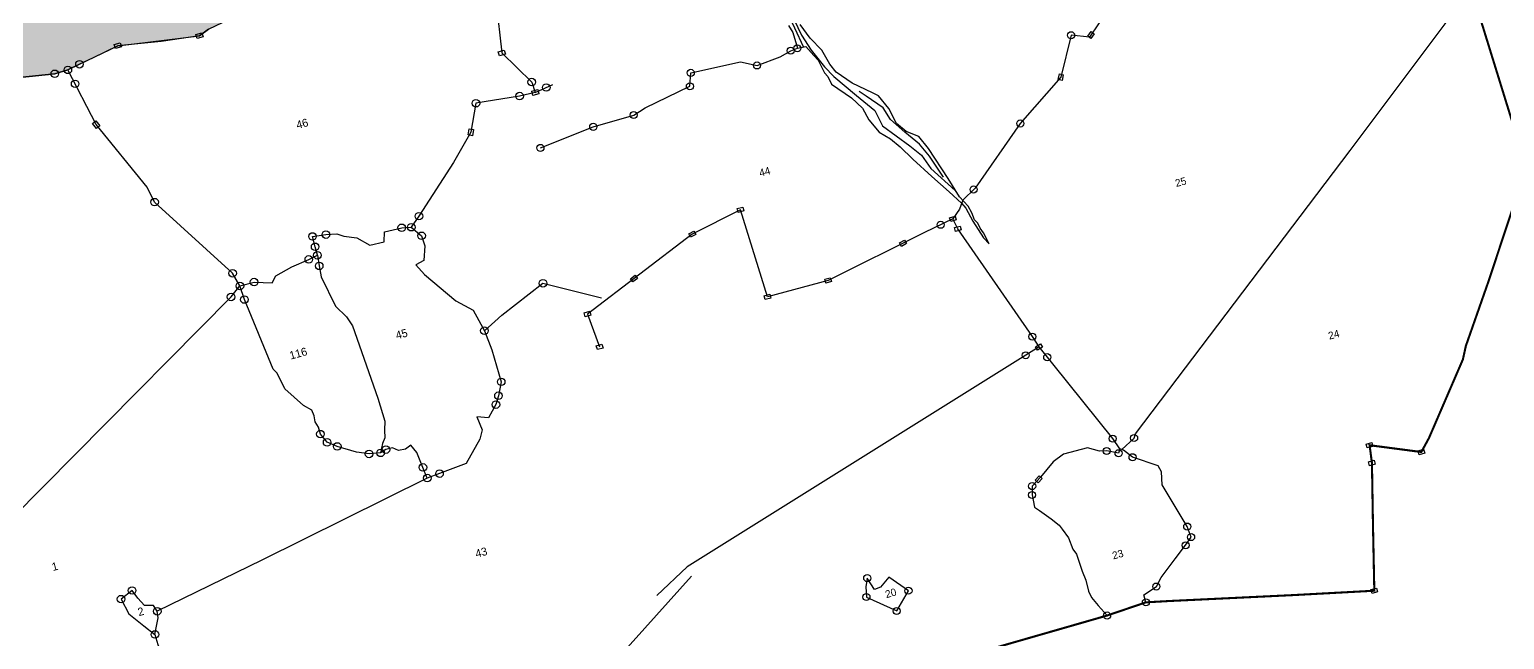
# Model space of a CAD drawing. Header units: metres. Extents: x 348792 to 355298, y 1756417 to 1761028.
# Drawn here: x 351928 to 353721, y 1758751 to 1759493 of the extents above; entities that cross this region are included whole.
import ezdxf

# ---------------------------------------------------------------- set-up
doc = ezdxf.new("R2010")
doc.units = ezdxf.units.M
doc.header["$MEASUREMENT"] = 0
for name, color, linetype in [('LINE_WATER', 4, 'Continuous'), ('POLY_HATCH', 12, 'Continuous'), ('POLY_PARCEL', 6, 'Continuous'), ('POLY_WATER', 4, 'Continuous'), ('SYM_STONE', 1, 'Continuous'), ('TEXT_PARCEL', 7, 'Continuous'), ('V_BOUND_LINE', 7, 'Continuous')]:
    doc.layers.add(name, color=color, linetype=linetype)
doc.styles.add('TEXT_MAP', font='KRDEV050.TTF')

# ---------------------------------------------------------------- blocks, each defined once
blk = doc.blocks.new('STONE')
blk.add_circle((0, 0), 0.851)
blk = doc.blocks.new('STONESQUARE')
blk.add_lwpolyline([(-0.7, 0.48), (0.7, 0.48), (0.7, -0.48), (-0.7, -0.48)], close=True)
blk = doc.blocks.new('GFEW')
at = {"layer": 'POLY_HATCH'}
h = blk.add_hatch(dxfattribs=at)
h.set_pattern_fill('ZIGZAG', color=256, scale=15, style=0)
h.set_pattern_definition([(0, (2355.3488, 7774.6504), (1.875, 1.875), [1.875, -1.875]), (90, (2357.2238, 7774.6504), (-1.875, 1.875), [1.875, -1.875])])
h.paths.add_polyline_path([(2810.53, 8235.73), (2819.35, 8242.08), (2830.89, 8246.94), (2828.37, 8260.08), (2833.78, 8264.95), (2840.45, 8272.51), (2837.02, 8280), (2838.67, 8281.25), (2845.79, 8282.85), (2845.84, 8282.85), (2861.36, 8292.87), (2876.69, 8303.56), (2888.87, 8313.42), (2893.14, 8312.66), (2895.91, 8313.03), (2903.03, 8314.14), (2918.73, 8315.98), (2941.14, 8321.29), (2944.28, 8320.83), (2952.59, 8320.09), (2957.67, 8320.55), (2962.21, 8318.1), (2966.36, 8319.82), (2968.51, 8320.21), (2979.25, 8322.81), (2987.57, 8326.7), (2993.43, 8335.48), (2998.07, 8337.43), (3004.41, 8335.02), (3018.33, 8336.46), (3032.74, 8346.45), (3040.55, 8349.62), (3049.59, 8342.06), (3058.13, 8333.04), (3060.01, 8308.64), (3049.7, 8295.01), (3044.18, 8288.67), (3042.45, 8286.87), (3040.54, 8284.55), (3036.94, 8284.03), (3028.39, 8282.98), (3023.06, 8281.7), (3013.76, 8279.53), (3007.61, 8280.65), (3003.8, 8280.67), (3000.27, 8280.07), (2991.42, 8278.49), (2989.09, 8277.6), (2980.46, 8278.64), (2970.79, 8280.29), (2964.51, 8279.08), (2961.36, 8278.56), (2958.51, 8278.03), (2955.44, 8277.96), (2941.78, 8280.21), (2938.48, 8280.13), (2925.4, 8275.95), (2920.74, 8274.76), (2918.42, 8273.93), (2916.17, 8272.58), (2908.97, 8266.96), (2908.37, 8259.4), (2907.47, 8257.45), (2905, 8249.75), (2904.92, 8242.11), (2905.45, 8238.07), (2910.28, 8231.06), (2902.62, 8224.77), (2899.17, 8221.77), (2884.32, 8219.3), (2881.97, 8218.5), (2876.95, 8216.1), (2875.45, 8214.9), (2872.6, 8211.9), (2870.12, 8209.21), (2867.95, 8207.26), (2866.22, 8205.54), (2861.85, 8201.06), (2858.33, 8197.47), (2855.25, 8194.7), (2855.25, 8182.11), (2855.17, 8173.58), (2855.4, 8170.8), (2853.22, 8168.86), (2851.49, 8167.51), (2847.97, 8160.92), (2845.04, 8156.27), (2830.74, 8152.95), (2819.78, 8150.1), (2810.93, 8151.15), (2808.91, 8151.23), (2805.98, 8152.35), (2795.35, 8152.02), (2790.4, 8152.32), (2787.42, 8152.66), (2784.27, 8152.96), (2780.59, 8152.28), (2774.59, 8150.56), (2772.42, 8149.59), (2770.47, 8146.37), (2764.78, 8134.07), (2760.21, 8132.21), (2760.38, 8129.83), (2756.84, 8128.67), (2750.15, 8126.63), (2748.94, 8125.91), (2744.62, 8122.32), (2742.88, 8120.3), (2739.4, 8118.81), (2731.71, 8118.81), (2728.83, 8115.66), (2723.07, 8108.88), (2721.3, 8106.28), (2718.1, 8103.79), (2710.22, 8121.22), (2701.47, 8125.95), (2696.14, 8128.67), (2693.06, 8129.37), (2690.46, 8129.97), (2683.12, 8128.9), (2681.1, 8128.19), (2665.01, 8125.24), (2662.24, 8124.22), (2654.55, 8121.5), (2644.84, 8117.84), (2633.48, 8117.84), (2630.4, 8117.6), (2633.24, 8115.47), (2647.92, 8101.4), (2650.47, 8098.64), (2648.01, 8098.4), (2644.63, 8097.74), (2625.93, 8097.65), (2603.2, 8096.88), (2600.94, 8097.26), (2599.91, 8098.85), (2597.72, 8101.15), (2590.3, 8107.82), (2588.98, 8109.13), (2586.92, 8111.1), (2582.22, 8108.47), (2579.59, 8107.25), (2580.62, 8104.25), (2582.12, 8101.15), (2584.76, 8093.83), (2585.62, 8090.5), (2585.81, 8087.87), (2584.96, 8085.62), (2583.17, 8084.12), (2575.84, 8079.61), (2572.55, 8077.17), (2570.85, 8073.55), (2567.94, 8064.54), (2569.25, 8063.23), (2573.78, 8060.96), (2574.17, 8058.21), (2582.96, 8048.13), (2579.68, 8038.96), (2578.81, 8034.82), (2574.48, 8030.94), (2558.84, 8018.41), (2551.09, 8019.3), (2526.8, 8022.03), (2514.96, 8023.44), (2510.41, 8023.15), (2507.43, 8026.63), (2509.17, 8029.61), (2500.46, 8043.53), (2496.89, 8050.9), (2497.51, 8057.83), (2498.59, 8067.37), (2503.98, 8083.08), (2506.94, 8085.96), (2515.11, 8087.5), (2512.8, 8100.28), (2516.19, 8103.97), (2526.06, 8106.9), (2533.46, 8105.05), (2538.39, 8105.05), (2546.1, 8115.36), (2558.15, 8126.24), (2563.39, 8129.32), (2574.64, 8130.55), (2581.74, 8130.24), (2590.06, 8127.78), (2594.6, 8126.4), (2597.06, 8125.17), (2599.22, 8115.78), (2602.62, 8114), (2614.34, 8112.77), (2619.89, 8112.92), (2618.66, 8122.32), (2621.28, 8128.32), (2627.44, 8129.86), (2634.72, 8141.81), (2640.42, 8145.97), (2645.05, 8141.04), (2654.3, 8142.12), (2662.62, 8146.89), (2671.26, 8147.35), (2683.96, 8150.63), (2696.91, 8148.01), (2708.84, 8147.69), (2716.55, 8154.15), (2720.1, 8161.55), (2732.12, 8170.17), (2742.3, 8174.94), (2747.38, 8180.95), (2766.73, 8183.19), (2772.75, 8181.19), (2788.32, 8186.11), (2800.96, 8182.73), (2807.43, 8187.81), (2817.61, 8191.35), (2811.6, 8212.6), (2817.92, 8218.14), (2815.97, 8222.09), (2805.02, 8220.09), (2802.56, 8225.02), (2804.99, 8228.7), (2806.57, 8230.48), (2808.04, 8232.58)])
blk.add_lwpolyline([(2991.42, 8278.49), (2989.09, 8277.6), (2980.46, 8278.64), (2970.79, 8280.29), (2964.51, 8279.08), (2961.36, 8278.56), (2958.51, 8278.03), (2955.44, 8277.96), (2941.78, 8280.21)], dxfattribs=at)
at = {"layer": 'POLY_PARCEL'}
for points in [[(3040.54, 8284.55), (3040.54, 8284.55), (3046.24, 8283.2), (3048.68, 8281.1), (3048.68, 8281.1), (3055.36, 8267.07), (3053.63, 8255.84), (3058.36, 8247.75), (3058.51, 8245.28)], [(2918.42, 8273.93), (2920.88, 8274.59), (2920.88, 8274.59), (2938.48, 8280.13), (2941.78, 8280.21), (2955.44, 8277.96), (2958.51, 8278.03)], [(2958.51, 8278.03), (2961.36, 8278.56), (2961.36, 8278.56), (2970.79, 8280.29), (2989.09, 8277.6), (2989.09, 8277.6), (2991.42, 8278.49), (3003.8, 8280.67), (3003.8, 8280.67)], [(2982.94, 8220.9), (2982.11, 8224.08), (2969.43, 8244.17), (2969.43, 8244.17), (2968.69, 8247.86), (2961.4, 8264.46), (2958.51, 8278.03), (2958.51, 8278.03)], [(3058.51, 8245.28), (3054.91, 8245.43), (3045.01, 8246.48), (3042.16, 8240.48), (3036.58, 8234.96), (3025.92, 8225.37), (3023.6, 8223.43)], [(3058.51, 8245.28), (3062.79, 8245.95)], [(3001.55, 8222.93), (3001.58, 8224.91), (3001.62, 8227.31), (3004.63, 8226.92), (3007.04, 8226.45), (3008.41, 8225.51), (3011.17, 8224.35), (3013.53, 8221.98), (3016.84, 8221.9), (3017.49, 8224), (3021.49, 8223.87), (3023.6, 8223.43)], [(2982.94, 8220.9), (2986.24, 8220.9), (2990.07, 8219.63), (2991.35, 8220.98), (2995.32, 8221.95), (2999.45, 8222.55), (3001.55, 8222.93)], [(3001.55, 8222.93), (3001.32, 8220.53), (3001.1, 8218.06), (3002.45, 8210.79), (3004.17, 8207.87), (3005, 8205.55), (3006.16, 8188.36), (3006.31, 8182.93), (3005.71, 8180.98), (3005.33, 8179.33), (3004.43, 8178.21), (3003.47, 8176.3)], [(3023.6, 8223.43), (3025.32, 8220.95), (3025.39, 8218.59), (3024.34, 8215.45), (3022.31, 8215), (3023.66, 8212.37), (3028.84, 8204.81), (3032.08, 8201.7), (3033.28, 8196.61)], [(2889.28, 8167.44), (2893.67, 8169.18), (2893.67, 8169.18), (2893.67, 8169.18), (2893.67, 8169.18), (2980.35, 8219.03), (2980.35, 8219.03), (2982.94, 8220.9)], [(3003.47, 8176.3), (3000.92, 8176.75), (2998.3, 8177.88), (2994.47, 8180.27), (2992.52, 8181.77), (2991.55, 8183.95), (2991.55, 8185.59), (2991.14, 8186.91), (2991.29, 8188.26), (2991.14, 8189.68), (2989.56, 8191.18), (2986.56, 8195.9), (2985.81, 8199.72), (2985.21, 8200.84), (2983.09, 8217.68), (2982.94, 8220.9)], [(3033.28, 8196.61), (3038, 8198.93), (3048.81, 8203.42), (3060.59, 8196.76)], [(3033.28, 8196.61), (3033.72, 8192.01), (3033.87, 8184.52), (3032.45, 8181.67), (3031.38, 8179.9), (3028.98, 8177.5), (3026.51, 8178.4), (3026.88, 8175.25), (3025.83, 8173.38), (3021.4, 8168.89), (3015.03, 8168.29), (3012.1, 8168.06)], [(3012.1, 8168.06), (3011.8, 8170.61), (3011.35, 8174.21), (3010.53, 8176.15), (3009.1, 8175.63), (3007.53, 8175.7), (3006.4, 8176.68), (3004.83, 8176.68), (3003.47, 8176.3)], [(3012.1, 8168.06), (2971.35, 8160.09), (2945.62, 8155.24)], [(2945.62, 8155.24), (2945.17, 8156.69), (2943.16, 8157.24), (2942.16, 8159.25), (2941.38, 8161.25), (2938.48, 8160.03), (2939.26, 8156.35), (2941.82, 8152.9), (2943.72, 8150.34)], [(2943.72, 8150.34), (2945.39, 8153.79), (2945.62, 8155.24)], [(2943.72, 8150.34), (2943.72, 8148), (2944.95, 8138.97), (2946.17, 8130.84), (2946.06, 8122.74), (2946.61, 8113.83), (2947.84, 8107.26), (2947.91, 8104.3)], [(3002.35, 8091.64), (3002.35, 8091.64), (3063.57, 8131.04), (3063.57, 8131.04)]]:
    blk.add_lwpolyline(points, dxfattribs=at)
at = {"layer": 'SYM_STONE'}
for name, p in [('STONE', (2961.36, 8278.56)), ('STONESQUARE', (2970.79, 8280.29)), ('STONE', (2955.44, 8277.96)), ('STONE', (2958.51, 8278.03)), ('STONESQUARE', (2989.09, 8277.6)), ('STONE', (2959.25, 8274.57)), ('STONESQUARE', (3053.63, 8255.84)), ('STONE', (3045.01, 8246.48)), ('STONE', (3054.91, 8245.43)), ('STONE', (3058.36, 8247.75)), ('STONE', (3061.19, 8245.7)), ('STONE', (2969.43, 8244.17)), ('STONESQUARE', (3058.51, 8245.28)), ('STONE', (3001.62, 8227.31)), ('STONE', (3004.63, 8226.92)), ('STONE', (3025.92, 8225.37)), ('STONE', (2982.11, 8224.08)), ('STONE', (2999.45, 8222.55)), ('STONE', (3001.55, 8222.93)), ('STONE', (3001.58, 8224.91)), ('STONE', (3021.49, 8223.87)), ('STONE', (3023.6, 8223.43)), ('STONE', (2980.35, 8219.03)), ('STONE', (2982.94, 8220.9)), ('STONE', (2986.24, 8220.9)), ('STONE', (3001.32, 8220.53)), ('STONE', (3025.32, 8220.95)), ('STONE', (2983.09, 8217.68)), ('STONE', (3048.81, 8203.42)), ('STONE', (3033.28, 8196.61)), ('STONE', (2991.55, 8183.95)), ('STONE', (3033.87, 8184.52)), ('STONE', (2992.52, 8181.77)), ('STONE', (2994.47, 8180.27)), ('STONE', (3031.38, 8179.9)), ('STONE', (3032.45, 8181.67)), ('STONE', (3000.92, 8176.75)), ('STONE', (3003.47, 8176.3)), ('STONE', (3004.83, 8176.68)), ('STONE', (3011.8, 8170.61)), ('STONE', (3012.1, 8168.06)), ('STONE', (3015.03, 8168.29)), ('STONE', (2938.48, 8160.03)), ('STONE', (2941.38, 8161.25)), ('STONE', (2945.62, 8155.24)), ('STONE', (2943.72, 8150.34))]:
    blk.add_blockref(name, p, dxfattribs=at)
for p, rotation in [((2961.4, 8264.46), 293.7245077584976), ((3042.16, 8240.48), 64.56239357645731)]:
    blk.add_blockref('STONESQUARE', p, dxfattribs=dict(at, rotation=rotation))
at = {"layer": 'TEXT_PARCEL', "style": 'TEXT_MAP'}
for s, p in [('46', (3004.77, 8251.5)), ('116', (2989.55, 8201.88)), ('45', (3013.78, 8199.94)), ('1', (2925.4, 8170.17)), ('2', (2941.35, 8155.26)), ('43', (3018.03, 8147.81))]:
    blk.add_text(s, height=1.8, dxfattribs=at).set_placement(p)
blk = doc.blocks.new('DWQ')
at = {"layer": 'LINE_WATER'}
for points in [[(3653.3, 8413.72), (3651.95, 8406.01), (3649.41, 8398.13), (3646.53, 8393.56), (3643.81, 8391.02), (3642.8, 8388.9), (3643.31, 8371.48), (3643.83, 8355.94), (3644.34, 8350.09), (3644.68, 8343.51), (3645.7, 8337.67), (3647.05, 8333.6), (3649.08, 8328.86), (3650.61, 8326.07), (3654.62, 8320.25), (3657.92, 8315.59), (3658.77, 8311.53), (3663.79, 8305.22), (3665.91, 8302.26), (3667.26, 8298.61), (3671.5, 8292.01)], [(3640.36, 8379.43), (3640.62, 8374), (3641.26, 8367.33), (3641.49, 8360.25), (3641.89, 8354.66), (3642.52, 8352.93), (3642.99, 8347.81), (3643.71, 8344.53), (3644.57, 8339.81), (3645.44, 8334.81)], [(3669.64, 8295.82), (3667.69, 8301.58), (3666.16, 8304.97), (3663.54, 8308.69), (3660.99, 8312.5), (3660.05, 8315.68), (3656.83, 8319.49), (3655.55, 8321.02)]]:
    blk.add_lwpolyline(points, dxfattribs=at)
at = {"layer": 'POLY_PARCEL'}
for points in [[(3738.96, 8341), (3738.96, 8341), (3738.96, 8341), (3726.92, 8331.64), (3712.24, 8318.99), (3712.24, 8318.99), (3708.14, 8320.61), (3708.14, 8320.61), (3703.09, 8311.56), (3703.09, 8311.56), (3690.79, 8303.38), (3690.79, 8303.38), (3676.22, 8291.29), (3672.61, 8289.23), (3671.26, 8287.36), (3669.16, 8285.56)], [(3578.16, 8328.1), (3591.72, 8329.64), (3591.72, 8329.64), (3601.83, 8329.82), (3604.95, 8330.74), (3616.66, 8332.91), (3616.66, 8332.91), (3617.72, 8335.97), (3629.94, 8335.33), (3633.52, 8333.49), (3639.44, 8333.99), (3639.44, 8333.99), (3642.25, 8334.78), (3643.95, 8334.91)], [(3693.64, 8221.42), (3693.64, 8221.42), (3697.21, 8223.32), (3697.82, 8224.22), (3697.82, 8224.22), (3697.82, 8224.22), (3765.4, 8276.22), (3765.4, 8276.22), (3765.4, 8276.22), (3765.4, 8276.22), (3803.67, 8306.06), (3803.67, 8306.06), (3803.67, 8306.06), (3803.67, 8306.06)], [(3669.16, 8285.56), (3669.16, 8285.56), (3661.7, 8284.19), (3661.7, 8284.19), (3661.7, 8284.19), (3636.34, 8279.2), (3621.3, 8279.22), (3620.54, 8301.13), (3620.54, 8301.13), (3607.83, 8298.51), (3607.83, 8298.51), (3607.83, 8298.51), (3578.53, 8286.65), (3579.27, 8278.26)], [(3680.97, 8250.44), (3680.08, 8253.25), (3680.08, 8253.25), (3669.68, 8282.94), (3669.16, 8285.56)], [(3680.97, 8250.44), (3680.97, 8250.44), (3680.97, 8250.44), (3680.97, 8250.44), (3680.97, 8250.44), (3585.63, 8221.77), (3585.63, 8221.77), (3585.63, 8221.77), (3585.63, 8221.77), (3576.73, 8217.07)], [(3693.18, 8221.7), (3692.22, 8224.53), (3692.22, 8224.53), (3680.97, 8250.44), (3680.97, 8250.44)], [(3693.18, 8221.7), (3692.65, 8220.78), (3690.04, 8222.06), (3688.34, 8222.46), (3685.78, 8223.99), (3679.86, 8224.08), (3676.95, 8222.91), (3673.05, 8220.18), (3670.56, 8218.65), (3669.98, 8216.59), (3669.8, 8213.59), (3670.7, 8212.51), (3672.85, 8209.83), (3674.37, 8207.9), (3674.74, 8206.75), (3675.73, 8204.33), (3676, 8201.42), (3676.49, 8200.04), (3676.76, 8195.78), (3677.06, 8193.47), (3676.94, 8190.77), (3677.25, 8189.05), (3678.29, 8186.84), (3679.71, 8183.92)], [(3689.53, 8184.52), (3689.49, 8186.39), (3692.95, 8187.51), (3694.63, 8189.29), (3699.1, 8192.75), (3702.34, 8195.21), (3704.13, 8196.77), (3703.9, 8199.45), (3700.77, 8210.72), (3700.77, 8210.72), (3701.44, 8213.73), (3701, 8215.4), (3695.64, 8218.97), (3693.99, 8221.21)], [(3693.99, 8221.21), (3693.18, 8221.7)], [(3631.3, 8198.3), (3635.31, 8202.24), (3635.31, 8202.24), (3631.59, 8206.64), (3631.59, 8206.64), (3629.1, 8204.85), (3627.51, 8204.66), (3626.56, 8207.77), (3625.66, 8205.83), (3625.18, 8203.44), (3625.18, 8203.44), (3631.3, 8198.3)]]:
    blk.add_lwpolyline(points, dxfattribs=at)
at = {"layer": 'POLY_WATER'}
blk.add_lwpolyline([(3643.31, 8340.78), (3643.86, 8338.86), (3643.95, 8334.91), (3645.99, 8334.77), (3647.33, 8332.17), (3648.04, 8330.84), (3648.67, 8327.53), (3649.24, 8326.45), (3649.55, 8324.48), (3653.34, 8320), (3655.23, 8316.93), (3655.94, 8313.78), (3657.59, 8310.31), (3659.8, 8308.03), (3661.53, 8305.59), (3663.68, 8301.92), (3666.99, 8296.72), (3669.98, 8292.08), (3672.11, 8288.62), (3672.82, 8287.2), (3673.61, 8283.74), (3675.04, 8279.2), (3675.99, 8277.46), (3675.36, 8280.38), (3674.82, 8281.65), (3674.65, 8282.98), (3674.07, 8283.93), (3673.93, 8285.78), (3673.46, 8287.51), (3672.11, 8290.25), (3670.63, 8295.17), (3667.94, 8303.4), (3666.48, 8306.75), (3663.85, 8308.72), (3662.16, 8311.17), (3661.29, 8315.17), (3659.75, 8318.74), (3658.52, 8319.83), (3654.43, 8323.33), (3651.44, 8326.89), (3650.48, 8329.2), (3649.46, 8332.91), (3647.57, 8336.4), (3646.11, 8340.26)], dxfattribs=at)
at = {"layer": 'V_BOUND_LINE', "const_width": 0.5}
for points in [[(3650.34, 8183.53), (3679.71, 8183.92), (3689.53, 8184.52), (3694.96, 8183.36), (3723.96, 8176.9), (3743.14, 8172.75), (3747.06, 8188.33), (3750.68, 8202.48), (3751.26, 8206.75), (3762.81, 8201.9), (3765.47, 8204.67), (3778.29, 8220.71), (3779.84, 8223.66), (3789.31, 8237.39), (3802.95, 8257.93)], [(3805.06, 8263.79), (3803.67, 8306.06), (3807.02, 8304.21), (3811.99, 8301.33)]]:
    blk.add_lwpolyline(points, dxfattribs=at)
at = {"layer": 'SYM_STONE'}
for name, p in [('STONE', (3617.72, 8335.97)), ('STONE', (3616.66, 8332.91)), ('STONE', (3633.52, 8333.49)), ('STONE', (3642.25, 8334.78)), ('STONE', (3643.95, 8334.91)), ('STONE', (3578.16, 8328.1)), ('STONE', (3591.72, 8329.64)), ('STONE', (3601.83, 8329.82)), ('STONE', (3708.14, 8320.61)), ('STONE', (3690.79, 8303.38)), ('STONESQUARE', (3620.54, 8301.13)), ('STONE', (3675.8, 8291.05)), ('STONESQUARE', (3578.53, 8286.65)), ('STONE', (3665.94, 8284.97)), ('STONESQUARE', (3669.16, 8285.56)), ('STONESQUARE', (3669.68, 8282.94)), ('STONESQUARE', (3621.3, 8279.22)), ('STONESQUARE', (3636.34, 8279.2)), ('STONESQUARE', (3579.27, 8278.26)), ('STONE', (3680.08, 8253.25)), ('STONE', (3677.36, 8249.35)), ('STONE', (3682.22, 8247.55)), ('STONE', (3690.04, 8222.06)), ('STONE', (3692.22, 8224.53)), ('STONE', (3697.21, 8223.32)), ('STONE', (3670.56, 8218.65)), ('STONE', (3692.65, 8220.78)), ('STONE', (3695.64, 8218.97)), ('STONE', (3669.98, 8216.59)), ('STONE', (3626.56, 8207.77)), ('STONESQUARE', (3751.26, 8206.75)), ('STONE', (3625.18, 8203.44)), ('STONE', (3635.31, 8202.24)), ('STONESQUARE', (3750.68, 8202.48)), ('STONESQUARE', (3762.81, 8201.9)), ('STONE', (3631.3, 8198.3)), ('STONE', (3703.9, 8199.45)), ('STONE', (3702.34, 8195.21)), ('STONE', (3704.13, 8196.77)), ('STONE', (3692.95, 8187.51)), ('STONE', (3679.71, 8183.92)), ('STONE', (3689.53, 8184.52)), ('STONESQUARE', (3743.14, 8172.75))]:
    blk.add_blockref(name, p, dxfattribs=at)
for p, rotation in [((3712.75, 8319.39), 39.84018224248091), ((3703.09, 8311.56), 62.56515203007026), ((3607.83, 8298.51), 11.8509644826126), ((3591.55, 8291.92), 21.42502300348449), ((3656.04, 8283.09), 13.76615184083535), ((3680.97, 8250.44), 196.0121151708842), ((3672.49, 8219.79), 33.2152198023267)]:
    blk.add_blockref('STONESQUARE', p, dxfattribs=dict(at, rotation=rotation))
at = {"layer": 'TEXT_PARCEL', "style": 'TEXT_MAP'}
for s, p in [('44', (3627.23, 8307.49)), ('25', (3722.88, 8278.78)), ('24', (3748.65, 8233.73)), ('20', (3629.72, 8201.91)), ('23', (3684.72, 8196.51))]:
    blk.add_text(s, height=1.8, dxfattribs=at).set_placement(p)
blk = doc.blocks.new('HLJDVB')
for name, p, xscale, yscale, zscale, rotation in [('DWQ', (346192.9, 1713868.3), 5.06636463076694, 5.06636463076694, 5.06636463076694, 15.29535435398677), ('GFEW', (348410.6, 1712050.7), 5.406448492920397, 5.406448492920397, 5.406448492920397, 15.36646372397121)]:
    blk.add_blockref(name, p, dxfattribs=dict(xscale=xscale, yscale=yscale, zscale=zscale, rotation=rotation))

msp = doc.modelspace()

# ---------------------------------------------------------------- block references
msp.add_blockref('HLJDVB', (0, 0))

doc.saveas('drawing.dxf')
